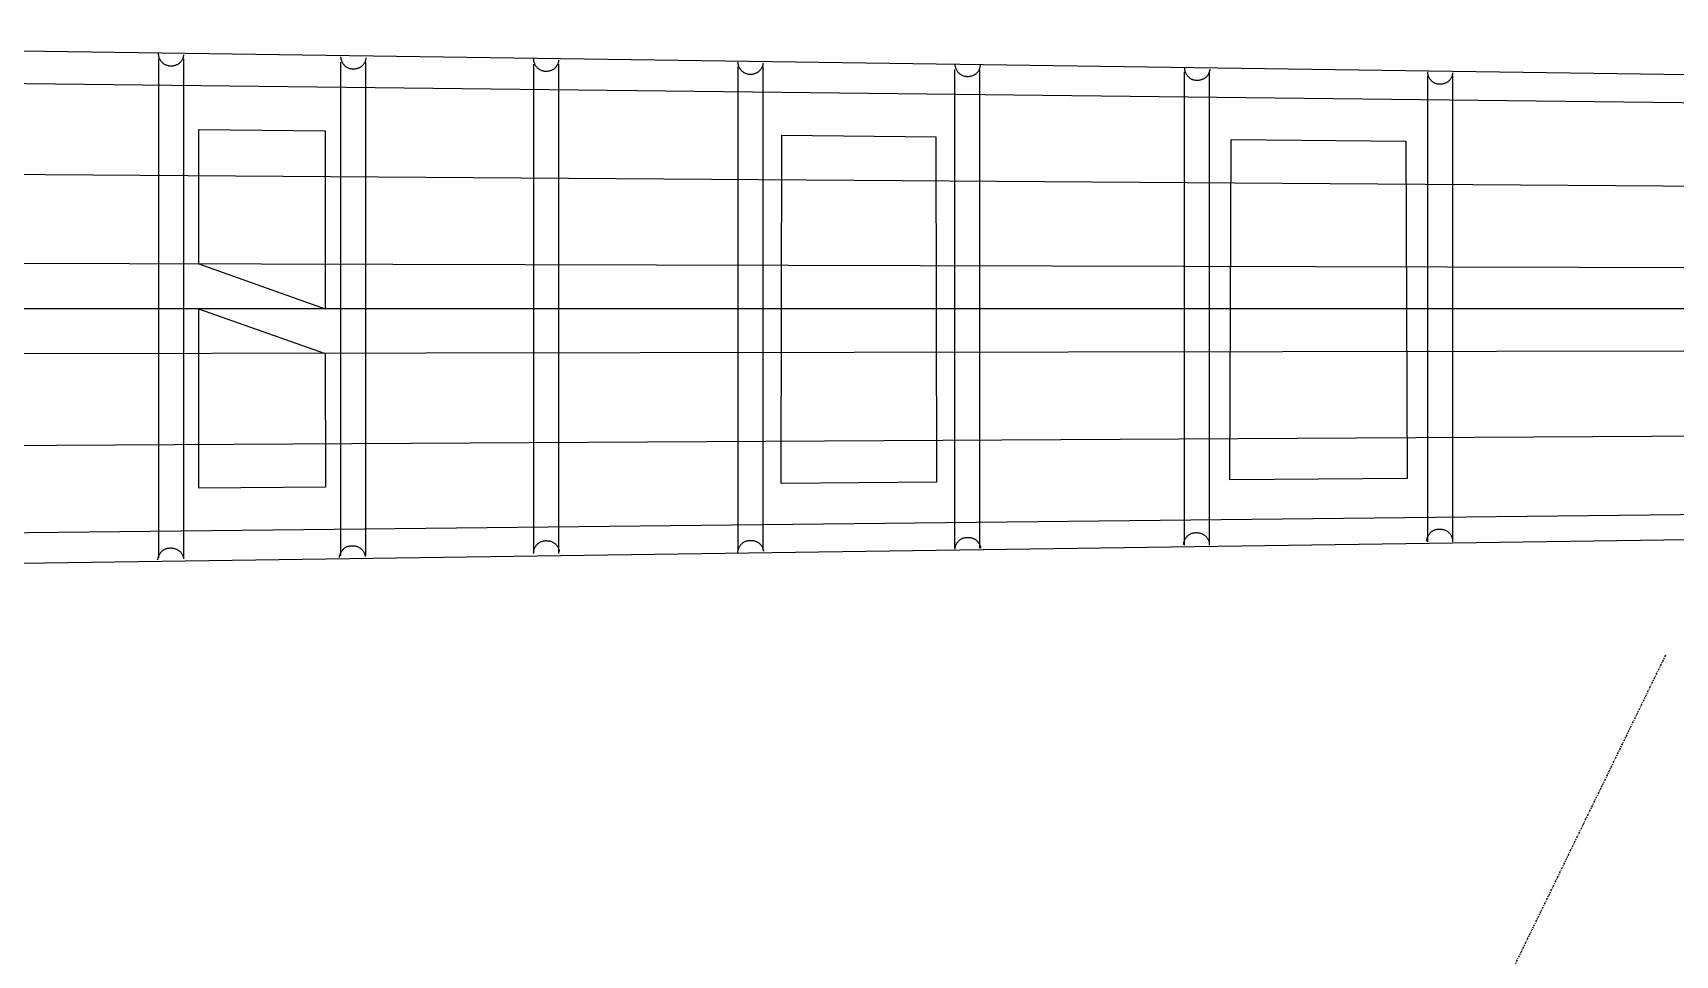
# Model space of a CAD drawing. Extents: x 38 to 1158, y 110 to 906.
# Drawn here: x 568 to 735.2, y 490.2 to 584.1 of the extents above; entities that cross this region are included whole.
import ezdxf

# ---------------------------------------------------------------- set-up
doc = ezdxf.new("R2010")
doc.units = 0
doc.linetypes.add('$CONSTRUCTION', pattern=[0.3, 0.2, -0.05, 0, -0.05])
for name, color, linetype in [('$CONSTRUCTION', 254, '$CONSTRUCTION'), ('BlockMrk', 7, 'CONTINUOUS'), ('Body', 7, 'CONTINUOUS'), ('NECK', 7, 'CONTINUOUS')]:
    doc.layers.add(name, color=color, linetype=linetype)

# ---------------------------------------------------------------- blocks, each defined once
blk = doc.blocks.new('*E10')
at = {"layer": 'NECK', "color": 7, "linetype": 'CONTINUOUS'}
blk.add_lwpolyline([(615.603286, 286.740162), (615.606365, 286.676474), (615.613343, 286.612452), (615.62409, 286.548314), (615.638473, 286.484278), (615.656362, 286.420563), (615.677625, 286.357388), (615.702133, 286.29497), (615.729752, 286.233529), (615.760354, 286.173282), (615.793805, 286.114449), (615.829976, 286.057247), (615.868734, 286.001896), (615.90995, 285.948612), (615.953492, 285.897616), (615.999228, 285.849126), (616.047028, 285.803359), (616.096761, 285.760534), (616.148295, 285.72087), (616.2015, 285.684586), (616.256244, 285.651899), (616.314451, 285.621894), (616.374765, 285.595274), (616.436958, 285.571999), (616.500805, 285.552034), (616.566077, 285.535339), (616.632549, 285.521878), (616.699994, 285.511613), (616.768185, 285.504506), (616.836896, 285.50052), (616.905899, 285.499617), (616.974968, 285.50176), (617.043877, 285.506911), (617.112398, 285.515033), (617.180306, 285.526087), (617.247372, 285.540037), (617.313372, 285.556844), (617.378077, 285.576471), (617.441261, 285.598881), (617.502698, 285.624037), (617.56216, 285.651899), (617.614213, 285.679969), (617.664997, 285.711401), (617.714385, 285.746), (617.762246, 285.783573), (617.808452, 285.823927), (617.852874, 285.866869), (617.895382, 285.912203), (617.935848, 285.959738), (617.974142, 286.00928), (618.010136, 286.060634), (618.043699, 286.113608), (618.074705, 286.168008), (618.103022, 286.223641), (618.128523, 286.280313), (618.151077, 286.33783), (618.170557, 286.395998), (618.186832, 286.454626), (618.199774, 286.513518), (618.209254, 286.572482), (618.215143, 286.631323)], dxfattribs=at)
blk = doc.blocks.new('*E11')
at = {"layer": 'NECK', "color": 7, "linetype": 'CONTINUOUS'}
blk.add_lwpolyline([(634.170966, 286.431984), (634.174045, 286.368296), (634.181023, 286.304274), (634.191768, 286.240136), (634.20615, 286.1761), (634.224038, 286.112385), (634.2453, 286.04921), (634.269806, 285.986792), (634.297425, 285.925351), (634.328025, 285.865104), (634.361475, 285.806271), (634.397645, 285.749069), (634.436403, 285.693718), (634.477618, 285.640434), (634.52116, 285.589438), (634.566897, 285.540948), (634.614698, 285.495181), (634.664432, 285.452356), (634.715968, 285.412692), (634.769176, 285.376408), (634.823923, 285.343721), (634.882131, 285.313718), (634.942445, 285.287098), (635.004638, 285.263825), (635.068483, 285.24386), (635.133755, 285.227166), (635.200226, 285.213705), (635.26767, 285.20344), (635.33586, 285.196333), (635.404569, 285.192347), (635.473571, 285.191444), (635.542639, 285.193586), (635.611547, 285.198736), (635.680068, 285.206857), (635.747975, 285.217911), (635.815042, 285.23186), (635.881042, 285.248667), (635.945748, 285.268294), (636.008934, 285.290704), (636.070373, 285.315859), (636.129839, 285.343721), (636.18189, 285.371789), (636.232672, 285.403218), (636.282058, 285.437816), (636.329919, 285.475388), (636.376124, 285.515742), (636.420545, 285.558683), (636.463053, 285.604018), (636.503518, 285.651553), (636.541812, 285.701096), (636.577806, 285.752452), (636.611369, 285.805428), (636.642374, 285.85983), (636.670691, 285.915465), (636.69619, 285.972139), (636.718743, 286.029659), (636.738221, 286.087831), (636.754495, 286.146462), (636.767435, 286.205357), (636.776912, 286.264325), (636.782797, 286.32317)], dxfattribs=at)
blk = doc.blocks.new('*E12')
at = {"layer": 'NECK', "color": 7, "linetype": 'CONTINUOUS'}
blk.add_lwpolyline([(653.796098, 286.200844), (653.79918, 286.13716), (653.806161, 286.073141), (653.81691, 286.009005), (653.831295, 285.944972), (653.849185, 285.881259), (653.870449, 285.818085), (653.894957, 285.755669), (653.922577, 285.694229), (653.953178, 285.633983), (653.986629, 285.57515), (654.0228, 285.517948), (654.061559, 285.462596), (654.102775, 285.409311), (654.146317, 285.358314), (654.192054, 285.309822), (654.239856, 285.264053), (654.28959, 285.221226), (654.341126, 285.181559), (654.394334, 285.145271), (654.449081, 285.112581), (654.507287, 285.082575), (654.5676, 285.055954), (654.629792, 285.03268), (654.693637, 285.012715), (654.758909, 284.996021), (654.825379, 284.982561), (654.892823, 284.972297), (654.961013, 284.965192), (655.029722, 284.961207), (655.098725, 284.960306), (655.167794, 284.96245), (655.236702, 284.967602), (655.305223, 284.975724), (655.373131, 284.986778), (655.440198, 285.000728), (655.506198, 285.017535), (655.570905, 285.037161), (655.634092, 285.059569), (655.695531, 285.084722), (655.754997, 285.112581), (655.80705, 285.140647), (655.857834, 285.172075), (655.907221, 285.206672), (655.955082, 285.244243), (656.001286, 285.284596), (656.045706, 285.327537), (656.088213, 285.372872), (656.128677, 285.420408), (656.166969, 285.469951), (656.202961, 285.521307), (656.236523, 285.574283), (656.267526, 285.628686), (656.295841, 285.684322), (656.32134, 285.740997), (656.343893, 285.798517), (656.363371, 285.85669), (656.379645, 285.915321), (656.392586, 285.974217), (656.402066, 286.033185), (656.407954, 286.09203)], dxfattribs=at)
blk = doc.blocks.new('*E13')
at = {"layer": 'NECK', "color": 7, "linetype": 'CONTINUOUS'}
blk.add_lwpolyline([(674.598164, 285.892666), (674.601243, 285.828982), (674.608221, 285.764963), (674.618968, 285.700827), (674.633351, 285.636794), (674.65124, 285.573081), (674.672504, 285.509907), (674.697011, 285.447491), (674.724631, 285.386051), (674.755232, 285.325805), (674.788683, 285.266972), (674.824854, 285.20977), (674.863613, 285.154418), (674.904829, 285.101133), (674.94837, 285.050136), (674.994107, 285.001644), (675.041907, 284.955875), (675.09164, 284.913048), (675.143174, 284.873381), (675.196378, 284.837093), (675.251122, 284.804403), (675.309328, 284.774396), (675.36964, 284.747774), (675.431833, 284.724498), (675.495679, 284.704532), (675.560951, 284.687838), (675.627423, 284.674378), (675.694868, 284.664114), (675.763059, 284.657009), (675.83177, 284.653024), (675.900773, 284.652123), (675.969843, 284.654268), (676.038752, 284.65942), (676.107274, 284.667543), (676.175182, 284.678598), (676.242249, 284.692548), (676.308249, 284.709356), (676.372954, 284.728982), (676.436139, 284.751391), (676.497576, 284.776544), (676.557038, 284.804403), (676.609093, 284.832472), (676.65988, 284.863902), (676.709269, 284.8985), (676.757131, 284.936073), (676.803338, 284.976426), (676.84776, 285.019368), (676.890268, 285.064703), (676.930734, 285.112238), (676.969028, 285.161781), (677.005021, 285.213136), (677.038584, 285.266112), (677.069588, 285.320514), (677.097905, 285.376148), (677.123404, 285.432822), (677.145958, 285.490342), (677.165437, 285.548514), (677.181711, 285.607144), (677.194653, 285.66604), (677.204132, 285.725007), (677.210021, 285.783852)], dxfattribs=at)
blk = doc.blocks.new('*E14')
at = {"layer": 'NECK', "color": 7, "linetype": 'CONTINUOUS'}
blk.add_lwpolyline([(696.709855, 285.661551), (696.712934, 285.597863), (696.719912, 285.533841), (696.730659, 285.469702), (696.745042, 285.405667), (696.762931, 285.341952), (696.784194, 285.278776), (696.808702, 285.216358), (696.836321, 285.154916), (696.866923, 285.094669), (696.900374, 285.035835), (696.936545, 284.978632), (696.975303, 284.923279), (697.016519, 284.869995), (697.060061, 284.818997), (697.105797, 284.770504), (697.153597, 284.724735), (697.20333, 284.681908), (697.254864, 284.642241), (697.308069, 284.605953), (697.362813, 284.573263), (697.421019, 284.543256), (697.481331, 284.516634), (697.543524, 284.493359), (697.607369, 284.473393), (697.672641, 284.456698), (697.739113, 284.443238), (697.806558, 284.432974), (697.874749, 284.425869), (697.94346, 284.421885), (698.012464, 284.420984), (698.081533, 284.423128), (698.150443, 284.42828), (698.218964, 284.436403), (698.286872, 284.447458), (698.353939, 284.461408), (698.419939, 284.478216), (698.484644, 284.497842), (698.547829, 284.520251), (698.609266, 284.545404), (698.668728, 284.573263), (698.720783, 284.601332), (698.77157, 284.632763), (698.820959, 284.667362), (698.868822, 284.704935), (698.915028, 284.74529), (698.95945, 284.788233), (699.001959, 284.833569), (699.042424, 284.881106), (699.080718, 284.93065), (699.116711, 284.982006), (699.150274, 285.034983), (699.181279, 285.089385), (699.209595, 285.14502), (699.235095, 285.201694), (699.257648, 285.259213), (699.277127, 285.317384), (699.293402, 285.376013), (699.306344, 285.434906), (699.315823, 285.49387), (699.321712, 285.552712)], dxfattribs=at)
blk = doc.blocks.new('*E15')
at = {"layer": 'NECK', "color": 7, "linetype": 'CONTINUOUS'}
blk.add_lwpolyline([(720.08926, 285.276335), (720.092342, 285.212647), (720.099323, 285.148625), (720.110072, 285.084486), (720.124456, 285.02045), (720.142346, 284.956735), (720.16361, 284.893559), (720.188118, 284.831141), (720.215737, 284.7697), (720.246338, 284.709452), (720.279788, 284.650618), (720.315958, 284.593416), (720.354715, 284.538063), (720.39593, 284.484778), (720.43947, 284.43378), (720.485205, 284.385287), (720.533004, 284.339518), (720.582736, 284.296691), (720.634269, 284.257024), (720.687473, 284.220737), (720.742217, 284.188046), (720.800425, 284.158037), (720.86074, 284.131414), (720.922934, 284.108138), (720.986781, 284.088171), (721.052054, 284.071476), (721.118526, 284.058016), (721.185972, 284.047752), (721.254163, 284.040647), (721.322874, 284.036663), (721.391878, 284.035762), (721.460948, 284.037907), (721.529858, 284.04306), (721.598381, 284.051184), (721.666289, 284.062239), (721.733357, 284.07619), (721.799358, 284.092998), (721.864066, 284.112625), (721.927252, 284.135034), (721.988692, 284.160187), (722.048158, 284.188046), (722.100211, 284.216112), (722.150996, 284.247541), (722.200383, 284.282138), (722.248243, 284.319711), (722.294448, 284.360065), (722.338868, 284.403007), (722.381375, 284.448343), (722.421839, 284.49588), (722.460131, 284.545425), (722.496123, 284.596782), (722.529685, 284.649759), (722.560688, 284.704163), (722.589003, 284.759799), (722.614502, 284.816473), (722.637055, 284.873994), (722.656533, 284.932165), (722.672807, 284.990795), (722.685748, 285.049689), (722.695228, 285.108654), (722.701116, 285.167496)], dxfattribs=at)
blk = doc.blocks.new('*E16')
at = {"layer": 'NECK', "color": 7, "linetype": 'CONTINUOUS'}
blk.add_lwpolyline([(744.820452, 284.891093), (744.823535, 284.827409), (744.830516, 284.76339), (744.841264, 284.699254), (744.855649, 284.635221), (744.873539, 284.571508), (744.894803, 284.508334), (744.919311, 284.445918), (744.946931, 284.384478), (744.977532, 284.324232), (745.010984, 284.265399), (745.047155, 284.208197), (745.085913, 284.152845), (745.127129, 284.09956), (745.170671, 284.048563), (745.216409, 284.000071), (745.26421, 283.954302), (745.313944, 283.911475), (745.36548, 283.871808), (745.418688, 283.83552), (745.473435, 283.80283), (745.531641, 283.772824), (745.591954, 283.746203), (745.654146, 283.722929), (745.717991, 283.702964), (745.783263, 283.68627), (745.849733, 283.67281), (745.917177, 283.662546), (745.985367, 283.655441), (746.054076, 283.651456), (746.123079, 283.650555), (746.192148, 283.652699), (746.261056, 283.657851), (746.329577, 283.665973), (746.397485, 283.677027), (746.464552, 283.690977), (746.530552, 283.707784), (746.595259, 283.72741), (746.658446, 283.749818), (746.719885, 283.774971), (746.779351, 283.80283), (746.831404, 283.830896), (746.882188, 283.862324), (746.931575, 283.896921), (746.979436, 283.934492), (747.02564, 283.974845), (747.070061, 284.017786), (747.112567, 284.063121), (747.153031, 284.110657), (747.191324, 284.1602), (747.227315, 284.211556), (747.260877, 284.264532), (747.291881, 284.318935), (747.320196, 284.374571), (747.345695, 284.431246), (747.368248, 284.488766), (747.387726, 284.546939), (747.404, 284.60557), (747.416941, 284.664466), (747.426421, 284.723434), (747.432309, 284.782279)], dxfattribs=at)
blk = doc.blocks.new('*E27')
at = {"layer": 'NECK', "color": 7, "linetype": 'CONTINUOUS'}
blk.add_lwpolyline([(720.00864, 236.740719), (720.011719, 236.803176), (720.018697, 236.865961), (720.029444, 236.92886), (720.043827, 236.991659), (720.061716, 237.054143), (720.082979, 237.116099), (720.107487, 237.177311), (720.135106, 237.237567), (720.165708, 237.29665), (720.199159, 237.354348), (720.23533, 237.410447), (720.274088, 237.46473), (720.315304, 237.516986), (720.358846, 237.566998), (720.404582, 237.614553), (720.452382, 237.659438), (720.502115, 237.701436), (720.553649, 237.740335), (720.606854, 237.77592), (720.661598, 237.807976), (720.719806, 237.837402), (720.78012, 237.863509), (720.842314, 237.886335), (720.906161, 237.905916), (720.971433, 237.922288), (721.037906, 237.935489), (721.10535, 237.945556), (721.173541, 237.952526), (721.242252, 237.956435), (721.311255, 237.95732), (721.380324, 237.955218), (721.449232, 237.950166), (721.517753, 237.942201), (721.58566, 237.93136), (721.652727, 237.91768), (721.718726, 237.901196), (721.78343, 237.881948), (721.846614, 237.85997), (721.908051, 237.835301), (721.967513, 237.807976), (722.019566, 237.780447), (722.070351, 237.749622), (722.119739, 237.715691), (722.167601, 237.678843), (722.213807, 237.639268), (722.258229, 237.597156), (722.300737, 237.552696), (722.341203, 237.506079), (722.379497, 237.457494), (722.415491, 237.407131), (722.449054, 237.355179), (722.480059, 237.301829), (722.508377, 237.24727), (722.533877, 237.191692), (722.556431, 237.135285), (722.575911, 237.078238), (722.592186, 237.020741), (722.605128, 236.962984), (722.614608, 236.905157), (722.620497, 236.84745)], dxfattribs=at)
blk = doc.blocks.new('*E28')
at = {"layer": 'NECK', "color": 7, "linetype": 'CONTINUOUS'}
blk.add_lwpolyline([(744.766807, 237.103482), (744.76989, 237.165939), (744.776871, 237.228724), (744.787619, 237.291622), (744.802004, 237.354421), (744.819894, 237.416905), (744.841158, 237.478861), (744.865665, 237.540074), (744.893285, 237.600329), (744.923885, 237.659413), (744.957336, 237.717111), (744.993506, 237.773209), (745.032263, 237.827493), (745.073478, 237.879748), (745.117018, 237.92976), (745.162753, 237.977316), (745.210552, 238.0222), (745.260284, 238.064199), (745.311817, 238.103098), (745.365021, 238.138682), (745.419765, 238.170739), (745.477974, 238.200166), (745.538289, 238.226273), (745.600484, 238.249099), (745.664331, 238.268679), (745.729604, 238.28505), (745.796077, 238.29825), (745.863523, 238.308316), (745.931714, 238.315284), (746.000425, 238.319192), (746.069429, 238.320076), (746.138499, 238.317973), (746.207408, 238.31292), (746.27593, 238.304955), (746.343838, 238.294113), (746.410906, 238.280433), (746.476907, 238.26395), (746.541614, 238.244703), (746.604801, 238.222727), (746.66624, 238.19806), (746.725706, 238.170739), (746.777758, 238.143215), (746.828542, 238.112394), (746.877929, 238.078466), (746.925789, 238.04162), (746.971993, 238.002046), (747.016413, 237.959935), (747.05892, 237.915475), (747.099384, 237.868858), (747.137677, 237.820272), (747.173668, 237.769907), (747.207231, 237.717954), (747.238234, 237.664602), (747.26655, 237.610041), (747.292049, 237.554461), (747.314602, 237.498052), (747.33408, 237.441004), (747.350355, 237.383506), (747.363296, 237.325748), (747.372775, 237.267921), (747.378664, 237.210213)], dxfattribs=at)
blk = doc.blocks.new('*E29')
at = {"layer": 'NECK', "color": 7, "linetype": 'CONTINUOUS'}
blk.add_lwpolyline([(696.72987, 236.256951), (696.732953, 236.319411), (696.739934, 236.382199), (696.750682, 236.4451), (696.765067, 236.5079), (696.782957, 236.570386), (696.804221, 236.632342), (696.828728, 236.693555), (696.856348, 236.753811), (696.886948, 236.812895), (696.920399, 236.870593), (696.956568, 236.926691), (696.995326, 236.980975), (697.03654, 237.03323), (697.080081, 237.083243), (697.125816, 237.130799), (697.173615, 237.175684), (697.223347, 237.217685), (697.27488, 237.256586), (697.328084, 237.292173), (697.382828, 237.324233), (697.441036, 237.353662), (697.50135, 237.379772), (697.563543, 237.402599), (697.62739, 237.42218), (697.692663, 237.438552), (697.759135, 237.451753), (697.826581, 237.461819), (697.894772, 237.468787), (697.963483, 237.472694), (698.032487, 237.473577), (698.101558, 237.471473), (698.170467, 237.46642), (698.23899, 237.458453), (698.306899, 237.447611), (698.373967, 237.43393), (698.439969, 237.417446), (698.504676, 237.398198), (698.567863, 237.376222), (698.629303, 237.351554), (698.688769, 237.324233), (698.740822, 237.296709), (698.791607, 237.265887), (698.840994, 237.231957), (698.888855, 237.19511), (698.93506, 237.155535), (698.97948, 237.113422), (699.021987, 237.06896), (699.062451, 237.022341), (699.100743, 236.973753), (699.136735, 236.923387), (699.170297, 236.871432), (699.2013, 236.818079), (699.229615, 236.763516), (699.255113, 236.707935), (699.277666, 236.651525), (699.297144, 236.594475), (699.313418, 236.536976), (699.326359, 236.479218), (699.335839, 236.42139), (699.341727, 236.363682)], dxfattribs=at)
blk = doc.blocks.new('*E30')
at = {"layer": 'NECK', "color": 7, "linetype": 'CONTINUOUS'}
blk.add_lwpolyline([(674.618154, 235.948773), (674.621233, 236.011233), (674.628211, 236.074021), (674.638958, 236.136922), (674.653341, 236.199722), (674.67123, 236.262207), (674.692493, 236.324164), (674.717001, 236.385377), (674.74462, 236.445632), (674.775222, 236.504716), (674.808673, 236.562414), (674.844844, 236.618512), (674.883602, 236.672796), (674.924818, 236.725052), (674.96836, 236.775065), (675.014096, 236.822621), (675.061896, 236.867506), (675.111629, 236.909507), (675.163163, 236.948408), (675.216368, 236.983995), (675.271112, 237.016055), (675.32932, 237.045484), (675.389634, 237.071594), (675.451827, 237.094421), (675.515674, 237.114002), (675.580947, 237.130374), (675.647419, 237.143575), (675.714865, 237.153641), (675.783056, 237.160609), (675.851767, 237.164516), (675.920771, 237.165399), (675.989842, 237.163295), (676.058751, 237.158242), (676.127274, 237.150275), (676.195183, 237.139433), (676.262251, 237.125752), (676.328253, 237.109268), (676.39296, 237.09002), (676.456147, 237.068044), (676.517587, 237.043376), (676.577053, 237.016055), (676.629106, 236.988531), (676.679891, 236.957709), (676.729278, 236.923779), (676.777139, 236.886932), (676.823344, 236.847357), (676.867764, 236.805244), (676.910271, 236.760782), (676.950735, 236.714163), (676.989027, 236.665575), (677.025019, 236.615209), (677.058581, 236.563254), (677.089584, 236.509901), (677.117899, 236.455338), (677.143397, 236.399757), (677.16595, 236.343346), (677.185428, 236.286297), (677.201702, 236.228797), (677.214643, 236.171039), (677.224123, 236.113211), (677.230011, 236.055503)], dxfattribs=at)
blk = doc.blocks.new('*E31')
at = {"layer": 'NECK', "color": 7, "linetype": 'CONTINUOUS'}
blk.add_lwpolyline([(653.818247, 235.924516), (653.821326, 235.986973), (653.828304, 236.049758), (653.839051, 236.112656), (653.853434, 236.175455), (653.871323, 236.237939), (653.892586, 236.299895), (653.917094, 236.361108), (653.944713, 236.421363), (653.975314, 236.480447), (654.008766, 236.538145), (654.044937, 236.594243), (654.083695, 236.648527), (654.124911, 236.700782), (654.168453, 236.750794), (654.214189, 236.79835), (654.261989, 236.843234), (654.311722, 236.885233), (654.363256, 236.924132), (654.41646, 236.959716), (654.471204, 236.991773), (654.529412, 237.021199), (654.589726, 237.047307), (654.65192, 237.070132), (654.715767, 237.089713), (654.781039, 237.106086), (654.847512, 237.119287), (654.914956, 237.129354), (654.983148, 237.136323), (655.051858, 237.140232), (655.120861, 237.141117), (655.18993, 237.139015), (655.258839, 237.133964), (655.32736, 237.125999), (655.395267, 237.115157), (655.462333, 237.101477), (655.528332, 237.084994), (655.593037, 237.065745), (655.656221, 237.043767), (655.717658, 237.019098), (655.77712, 236.991773), (655.829173, 236.964244), (655.879958, 236.933419), (655.929346, 236.899488), (655.977208, 236.86264), (656.023414, 236.823065), (656.067835, 236.780953), (656.110344, 236.736493), (656.15081, 236.689876), (656.189104, 236.641291), (656.225097, 236.590927), (656.258661, 236.538976), (656.289666, 236.485625), (656.317983, 236.431066), (656.343483, 236.375488), (656.366038, 236.319081), (656.385517, 236.262034), (656.401792, 236.204537), (656.414734, 236.14678), (656.424214, 236.088953), (656.430103, 236.031246)], dxfattribs=at)
blk = doc.blocks.new('*E32')
at = {"layer": 'NECK', "color": 7, "linetype": 'CONTINUOUS'}
blk.add_lwpolyline([(634.058494, 235.40948), (634.061573, 235.471937), (634.068551, 235.534722), (634.079298, 235.59762), (634.093681, 235.660419), (634.11157, 235.722903), (634.132834, 235.784859), (634.157341, 235.846072), (634.184961, 235.906327), (634.215562, 235.965411), (634.249013, 236.023109), (634.285184, 236.079207), (634.323943, 236.133491), (634.365159, 236.185746), (634.4087, 236.235758), (634.454437, 236.283314), (634.502237, 236.328198), (634.55197, 236.370197), (634.603504, 236.409096), (634.656708, 236.44468), (634.711452, 236.476737), (634.769661, 236.506164), (634.829976, 236.532271), (634.892171, 236.555097), (634.956018, 236.574676), (635.021291, 236.591048), (635.087764, 236.604248), (635.15521, 236.614314), (635.223401, 236.621282), (635.292112, 236.62519), (635.361116, 236.626073), (635.430186, 236.62397), (635.499095, 236.618918), (635.567617, 236.610952), (635.635525, 236.600111), (635.702593, 236.58643), (635.768594, 236.569948), (635.833301, 236.550701), (635.896488, 236.528725), (635.957927, 236.504058), (636.017393, 236.476737), (636.069445, 236.449213), (636.120229, 236.418392), (636.169616, 236.384464), (636.217476, 236.347618), (636.26368, 236.308045), (636.308101, 236.265933), (636.350607, 236.221474), (636.391071, 236.174856), (636.429364, 236.12627), (636.465355, 236.075905), (636.498918, 236.023952), (636.529921, 235.9706), (636.558237, 235.916039), (636.583736, 235.86046), (636.606289, 235.80405), (636.625767, 235.747002), (636.642042, 235.689504), (636.654983, 235.631746), (636.664462, 235.573919), (636.670351, 235.516211)], dxfattribs=at)
blk = doc.blocks.new('*E33')
at = {"layer": 'NECK', "color": 7, "linetype": 'CONTINUOUS'}
blk.add_lwpolyline([(615.567879, 235.17834), (615.570961, 235.240797), (615.577942, 235.303582), (615.588691, 235.36648), (615.603075, 235.429279), (615.620965, 235.491763), (615.642229, 235.553719), (615.666737, 235.614932), (615.694356, 235.675187), (615.724957, 235.734271), (615.758407, 235.791969), (615.794577, 235.848067), (615.833334, 235.902351), (615.874549, 235.954606), (615.918089, 236.004618), (615.963824, 236.052174), (616.011623, 236.097058), (616.061355, 236.139057), (616.112888, 236.177956), (616.166092, 236.21354), (616.220836, 236.245597), (616.279047, 236.275025), (616.339363, 236.301133), (616.401559, 236.32396), (616.465406, 236.343541), (616.53068, 236.359914), (616.597153, 236.373116), (616.664598, 236.383183), (616.73279, 236.390152), (616.8015, 236.394061), (616.870504, 236.394945), (616.939573, 236.392843), (617.008482, 236.387791), (617.077004, 236.379825), (617.144911, 236.368983), (617.211979, 236.355302), (617.277979, 236.338819), (617.342686, 236.319569), (617.405872, 236.297591), (617.467311, 236.272922), (617.526777, 236.245597), (617.578828, 236.218071), (617.629611, 236.187248), (617.678997, 236.153318), (617.726856, 236.116471), (617.77306, 236.076897), (617.81748, 236.034785), (617.859987, 235.990325), (617.900451, 235.943708), (617.938744, 235.895122), (617.974736, 235.844758), (618.008299, 235.792806), (618.039302, 235.739455), (618.067619, 235.684895), (618.093118, 235.629316), (618.115672, 235.572908), (618.13515, 235.51586), (618.151425, 235.458363), (618.164367, 235.400606), (618.173846, 235.342778), (618.179735, 235.285071)], dxfattribs=at)
blk = doc.blocks.new('*G85')
at = {"layer": 'BlockMrk', "color": 7, "linetype": 'CONTINUOUS'}
for p, q in [((584.86071, 560.556479, 2), (584.872815, 574.24154, 2)), ((584.872815, 574.24154, 2), (597.72726, 574.116471, 2)), ((597.72726, 574.116471, 2), (597.745924, 555.988645, 2)), ((584.86071, 560.556479, 2), (597.745924, 555.988645, 2)), ((584.85667, 555.988645, 2), (584.840491, 537.697803, 2)), ((584.85667, 555.988645, 2), (597.750608, 551.439289, 2)), ((597.750608, 551.439289, 2), (597.764647, 537.804211, 2)), ((597.764647, 537.804211, 2), (584.840491, 537.697803, 2))]:
    blk.add_line(p, q, dxfattribs=at)
for points in [[(659.917336, 573.511385, 2), (659.99638, 538.316586, 2), (644.174333, 538.186318, 2), (644.245849, 573.663863, 2), (659.917336, 573.511385, 2), (659.917336, 573.511385, 2)], [(707.774317, 573.045755, 2), (707.895073, 538.710951, 2), (689.861449, 538.562475, 2), (689.972501, 573.21896, 2), (707.774317, 573.045755, 2), (707.774317, 573.045755, 2)]]:
    blk.add_polyline3d(points, close=True, dxfattribs=at)
at = {"layer": 'NECK', "color": 7, "linetype": 'CONTINUOUS'}
for p, q in [((894.000018, 577.545498), (437.541809, 584.088155, 2)), ((899.065997, 575.123558), (233.603462, 582.657281)), ((580.755941, 581.43721), (580.755941, 530.614934)), ((583.295941, 581.43721), (583.295941, 530.614934)), ((599.284529, 581.110719), (599.284529, 530.832587)), ((601.837941, 581.110719), (601.837941, 530.832587)), ((618.957541, 580.893066), (618.957541, 531.05024)), ((621.497541, 580.893066), (621.497541, 531.05024)), ((639.760141, 580.675413), (639.760141, 531.376731)), ((642.300141, 580.675413), (642.300141, 531.376731)), ((661.832741, 580.348947), (661.832741, 531.594384)), ((664.372741, 580.348947), (664.372741, 531.594384)), ((685.200741, 580.131295), (685.200741, 531.92085)), ((687.740741, 580.131295), (687.740741, 531.92085)), ((709.965741, 579.695989), (709.965741, 532.247342)), ((712.505741, 579.695989), (712.505741, 532.247342)), ((899.065997, 567.317122), (233.603972, 572.001118)), ((899.065997, 559.747261), (233.599985, 561.461131)), ((898.829422, 551.940825), (233.603575, 550.832694)), ((898.829422, 543.897814), (233.609212, 540.190474)), ((899.065997, 536.801079), (233.617436, 529.492137)), ((437.541809, 528.274254, 2), (894.000018, 534.696638))]:
    blk.add_line(p, q, dxfattribs=at)
at = {"layer": 'NECK', "color": 1, "linetype": 'CONTINUOUS'}
blk.add_line((894.474922, 555.988645), (270.587422, 555.988645), dxfattribs=at)
at = {"layer": 'NECK', "color": 7, "linetype": 'CONTINUOUS'}
for name in ['*E10', '*E11', '*E12', '*E13', '*E14', '*E15', '*E16', '*E28', '*E32', '*E31', '*E30', '*E29', '*E27', '*E33']:
    blk.add_blockref(name, (-34.860325, 295.228213), dxfattribs=at)

msp = doc.modelspace()

# ---------------------------------------------------------------- linework, layer by layer
at = {"layer": '$CONSTRUCTION'}
msp.add_line((570.087716, 183.309692), (734.239928, 520.725281), dxfattribs=at)

# ---------------------------------------------------------------- block references
at = {"layer": 'Body', "color": 1, "linetype": 'CONTINUOUS'}
msp.add_blockref('*G85', (0, 0), dxfattribs=at)

doc.saveas('drawing.dxf')
